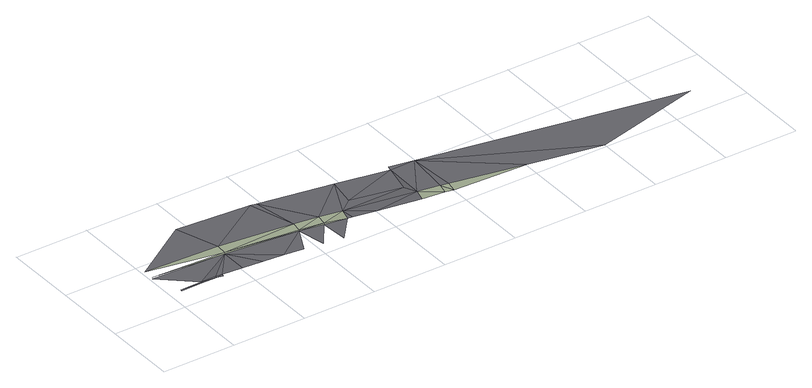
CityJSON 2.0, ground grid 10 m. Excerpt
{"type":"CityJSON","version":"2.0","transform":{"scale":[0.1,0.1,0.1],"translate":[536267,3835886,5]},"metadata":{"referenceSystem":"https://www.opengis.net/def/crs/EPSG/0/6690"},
"CityObjects":{
"road1":{"type":"Road","attributes":{"RoadStructureAttribute.sectionType":"1"},"geometry":[{"type":"MultiSurface","lod":"3","boundaries":[[[0,1,2]],[[3,0,2]],[[4,5,3]],[[3,2,6]],[[7,3,6]],[[4,8,9]],[[10,7,6]],[[10,6,11]],[[4,3,7]],[[4,7,10]],[[12,13,8]],[[13,12,14]],[[4,10,15]],[[4,15,16]],[[4,17,8]],[[4,16,18]],[[12,19,14]],[[8,20,12]],[[17,4,18]],[[17,21,8]],[[17,18,22]],[[8,21,20]],[[12,20,19]],[[23,17,24]],[[20,25,19]],[[17,26,21]],[[21,27,20]],[[17,23,26]],[[25,20,27]],[[21,26,27]],[[28,23,29]],[[23,28,26]],[[27,30,25]],[[26,31,27]],[[26,28,31]],[[31,28,32]],[[32,33,31]],[[27,31,30]],[[34,30,31]],[[31,35,34]],[[36,31,33]],[[37,30,34]],[[31,36,35]],[[33,38,36]],[[34,35,37]],[[36,37,35]],[[36,38,39]],[[39,40,36]],[[41,42,37]],[[39,43,40]],[[41,36,40]],[[37,36,41]],[[44,40,43]],[[40,44,41]],[[43,45,44]],[[44,45,41]],[[41,45,46]],[[47,41,46]]],"semantics":{"surfaces":[{"type":"TrafficArea","function":"1000"},{"type":"TrafficArea","function":"1010"},{"type":"AuxiliaryTrafficArea","function":"2000"},{"type":"AuxiliaryTrafficArea","function":"5000"},{"type":"TrafficArea","function":"2000"}],"values":[0,0,1,0,0,2,0,0,1,1,3,4,1,1,2,1,4,3,1,2,1,3,4,1,4,2,3,2,4,3,1,2,4,3,3,4,4,4,4,4,4,4,4,4,4,4,3,3,4,3,4,4,3,4,3,4,4,4]}}]}
},
"vertices":[
[17,33,5],[17,30,5],[45,30,6],[46,33,5],[103,67,5],[3,71,5],[66,29,6],[66,32,6],[103,67,7],[3,71,7],[74,31,6],[74,28,6],[104,82,7],[3,86,7],[84,138,8],[102,29,6],[130,27,6],[202,57,5],[157,24,6],[184,131,8],[204,71,7],[202,57,7],[184,21,6],[234,52,5],[210,18,6],[192,129,8],[234,52,7],[236,66,7],[264,47,5],[236,14,6],[291,113,8],[267,61,7],[271,46,5],[301,41,5],[285,75,7],[353,60,8],[362,45,7],[362,99,8],[359,31,5],[388,25,7],[391,40,7],[397,100,8],[364,106,8],[399,23,7],[402,38,7],[500,19,7],[599,1,7],[745,36,9]
]}
